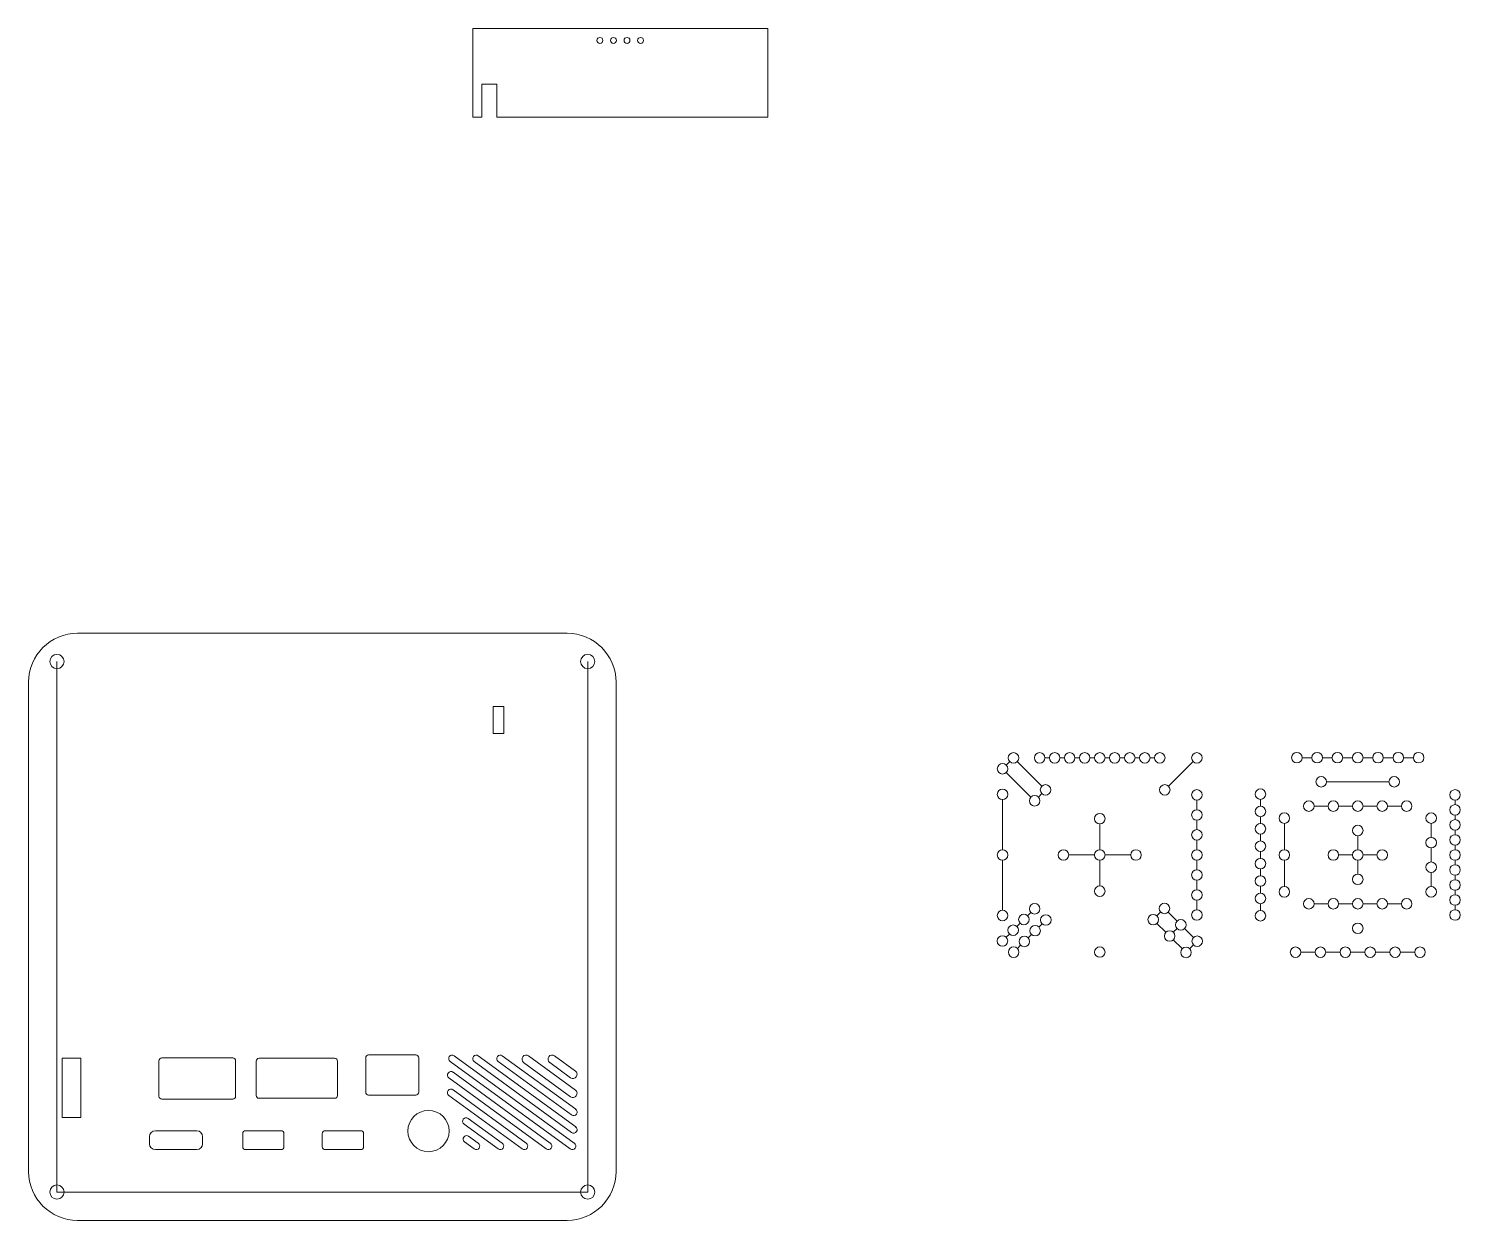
# Model space of a CAD drawing. Header units: millimetres. Extents: x 235 to 478, y 70 to 272.
import ezdxf

# ---------------------------------------------------------------- set-up
doc = ezdxf.new("R2010")
doc.units = ezdxf.units.MM
doc.header["$LTSCALE"] = 2
doc.layers.get('0').update_dxf_attribs({"lineweight": 18})
doc.layers.add('几何体', color=7, linetype='Continuous', lineweight=18)

# ---------------------------------------------------------------- blocks, each defined once
blk = doc.blocks.new('C$EA7E2881EC364CF9A0F33A6703B33963')
for p, q in [((2.14, 33.26), (1.55, 32.67)), ((7.57, 29.09), (3.4, 33.26)), ((8.09, 33.89), (8.85, 33.89)), ((10.64, 33.89), (11.4, 33.89)), ((13.19, 33.89), (13.95, 33.89)), ((15.73, 33.89), (16.49, 33.89)), ((18.28, 33.89), (19.04, 33.89)), ((20.83, 33.89), (21.59, 33.89)), ((23.37, 33.89), (24.13, 33.89)), ((25.92, 33.89), (26.68, 33.89)), ((33.22, 33.26), (29.05, 29.09)), ((53.37, 33.92), (51.71, 33.92)), ((56.81, 33.92), (55.16, 33.92)), ((60.25, 33.92), (58.6, 33.92)), ((63.69, 33.92), (62.04, 33.92)), ((67.13, 33.92), (65.48, 33.92)), ((70.57, 33.92), (68.92, 33.92)), ((1.55, 31.41), (5.72, 27.24)), ((55.85, 29.84), (66.44, 29.84)), ((0.92, 26.81), (0.92, 18.32)), ((6.98, 27.24), (7.57, 27.83)), ((33.86, 25.11), (33.86, 26.72)), ((44.64, 26.85), (44.64, 25.69)), ((77.64, 26.72), (77.64, 25.96)), ((53.75, 25.71), (56.1, 25.71)), ((57.89, 25.71), (60.25, 25.71)), ((62.04, 25.71), (64.39, 25.71)), ((66.18, 25.71), (68.54, 25.71)), ((17.39, 22.67), (17.39, 18.32)), ((33.86, 21.71), (33.86, 23.32)), ((44.64, 23.9), (44.64, 22.74)), ((48.7, 18.32), (48.7, 22.78)), ((73.59, 22.78), (73.59, 20.4)), ((77.64, 24.17), (77.64, 23.41)), ((33.86, 18.32), (33.86, 19.93)), ((44.64, 20.95), (44.64, 19.79)), ((61.14, 20.67), (61.14, 18.32)), ((77.64, 21.62), (77.64, 20.86)), ((12.14, 17.42), (16.49, 17.42)), ((18.28, 17.42), (22.64, 17.42)), ((44.64, 18), (44.64, 16.84)), ((57.89, 17.42), (60.25, 17.42)), ((62.04, 17.42), (64.39, 17.42)), ((73.59, 18.61), (73.59, 16.23)), ((77.64, 19.08), (77.64, 18.32)), ((0.92, 16.53), (0.92, 8.04)), ((17.39, 16.53), (17.39, 12.17)), ((33.86, 14.92), (33.86, 16.53)), ((44.64, 15.06), (44.64, 13.89)), ((48.7, 12.06), (48.7, 16.53)), ((61.14, 16.53), (61.14, 14.17)), ((77.64, 16.53), (77.64, 15.77)), ((33.86, 11.53), (33.86, 13.13)), ((73.59, 14.44), (73.59, 12.06)), ((77.64, 13.98), (77.64, 13.22)), ((33.86, 8.13), (33.86, 9.74)), ((44.64, 12.11), (44.64, 10.94)), ((77.64, 11.44), (77.64, 10.68)), ((5.72, 7.65), (5.17, 7.1)), ((27.72, 7.72), (27.09, 7.09)), ((28.99, 7.72), (30.5, 6.2)), ((44.64, 9.16), (44.64, 8)), ((53.75, 9.14), (56.1, 9.14)), ((57.89, 9.14), (60.25, 9.14)), ((62.04, 9.14), (64.39, 9.14)), ((66.18, 9.14), (68.54, 9.14)), ((77.64, 8.89), (77.64, 8.13)), ((3.9, 5.83), (3.35, 5.28)), ((7.06, 5.2), (7.62, 5.76)), ((27.09, 5.82), (28.61, 4.31)), ((30.5, 4.94), (29.87, 4.31)), ((31.77, 4.94), (33.28, 3.42)), ((2.08, 4.01), (1.53, 3.46)), ((5.24, 3.38), (5.8, 3.94)), ((29.87, 3.04), (31.39, 1.53)), ((3.42, 1.56), (3.98, 2.12)), ((32.65, 1.53), (33.28, 2.16)), ((51.49, 0.92), (53.92, 0.92)), ((55.71, 0.92), (58.14, 0.92)), ((59.93, 0.92), (62.36, 0.92)), ((64.14, 0.92), (66.58, 0.92)), ((68.36, 0.92), (70.79, 0.92))]:
    blk.add_line(p, q)
at = {"layer": '几何体'}
for centre in [(2.77, 33.89), (7.2, 33.89), (9.75, 33.89), (12.29, 33.89), (14.84, 33.89), (17.39, 33.89), (19.93, 33.89), (22.48, 33.89), (25.03, 33.89), (27.57, 33.89), (33.86, 33.89), (50.82, 33.92), (54.26, 33.92), (57.7, 33.92), (61.14, 33.92), (64.58, 33.92), (68.02, 33.92), (71.46, 33.92), (0.92, 32.04), (8.2, 28.46), (28.42, 28.46), (54.95, 29.84), (67.33, 29.84), (0.92, 27.7), (6.35, 26.61), (33.86, 27.61), (44.64, 27.74), (77.64, 27.61), (17.39, 23.57), (33.86, 24.21), (44.64, 24.8), (48.7, 23.68), (52.85, 25.71), (57, 25.71), (61.14, 25.71), (65.29, 25.71), (69.43, 25.71), (73.59, 23.68), (77.64, 25.06), (44.64, 21.85), (61.14, 21.57), (77.64, 22.52), (33.86, 20.82), (44.64, 18.9), (73.59, 19.51), (77.64, 19.97), (0.92, 17.42), (11.24, 17.42), (17.39, 17.42), (23.53, 17.42), (33.86, 17.42), (48.7, 17.42), (57, 17.42), (61.14, 17.42), (65.29, 17.42), (77.64, 17.42), (33.86, 14.03), (44.64, 15.95), (73.59, 15.34), (77.64, 14.88), (17.39, 11.28), (44.64, 13), (61.14, 13.28), (77.64, 12.33), (33.86, 10.63), (44.64, 10.05), (48.7, 11.17), (52.85, 9.14), (57, 9.14), (61.14, 9.14), (65.29, 9.14), (69.43, 9.14), (73.59, 11.17), (77.64, 9.78), (0.92, 7.15), (4.53, 6.47), (6.35, 8.29), (8.25, 6.39), (26.46, 6.45), (28.36, 8.35), (33.86, 7.24), (44.64, 7.1), (77.64, 7.24), (2.71, 4.65), (6.43, 4.57), (31.14, 5.57), (61.14, 4.98), (0.89, 2.83), (4.61, 2.75), (29.24, 3.67), (33.92, 2.79), (2.79, 0.93), (17.39, 0.95), (32.02, 0.89), (50.6, 0.92), (54.82, 0.92), (59.03, 0.92), (63.25, 0.92), (67.47, 0.92), (71.69, 0.92)]:
    blk.add_circle(centre, 0.894, dxfattribs=at)

msp = doc.modelspace()

# ---------------------------------------------------------------- linework, layer by layer
for p, q in [((240.22, 164.61), (240.22, 74.61)), ((330.22, 74.61), (330.22, 164.61)), ((240.22, 74.61), (330.22, 74.61))]:
    msp.add_line(p, q)
at = {"layer": '几何体'}
for p, q in [((360.74, 271.97), (310.74, 271.97)), ((310.74, 271.97), (310.74, 256.97)), ((360.74, 256.97), (360.74, 271.97)), ((312.25, 262.55), (314.8, 262.55)), ((312.25, 256.97), (312.25, 262.55)), ((314.8, 262.55), (314.8, 256.97)), ((310.74, 256.97), (312.25, 256.97)), ((314.8, 256.97), (360.74, 256.97)), ((326.72, 169.41), (243.72, 169.41)), ((235.42, 161.11), (235.42, 78.11)), ((335.02, 78.11), (335.02, 161.11)), ((316.02, 156.96), (314.17, 156.96)), ((314.17, 156.96), (314.17, 152.42)), ((316.02, 152.42), (316.02, 156.96)), ((314.17, 152.42), (316.02, 152.42)), ((244.25, 97.32), (241.13, 97.32)), ((241.13, 97.32), (241.13, 87.26)), ((244.25, 87.26), (244.25, 97.32)), ((270.02, 97.37), (258.02, 97.37)), ((287.3, 97.31), (274.5, 97.31)), ((292.57, 97.36), (292.57, 91.56)), ((301.07, 97.86), (293.07, 97.86)), ((301.57, 91.56), (301.57, 97.36)), ((327.95, 82.89), (307.6, 97.74)), ((328.18, 85.7), (311.67, 97.74)), ((328.18, 88.67), (315.74, 97.74)), ((328.13, 91.92), (320.18, 97.72)), ((328.13, 95.14), (324.59, 97.72)), ((257.52, 96.87), (257.52, 90.87)), ((270.52, 90.87), (270.52, 96.87)), ((274, 96.81), (274, 91.01)), ((287.8, 91.01), (287.8, 96.81)), ((306.89, 96.77), (327.25, 81.92)), ((323.88, 82.89), (307.38, 94.93)), ((310.96, 96.77), (327.47, 84.73)), ((315.03, 96.77), (327.47, 87.7)), ((319.35, 96.59), (327.31, 90.79)), ((323.77, 96.59), (327.31, 94)), ((306.67, 93.96), (323.17, 81.92)), ((258.02, 90.37), (270.02, 90.37)), ((274.5, 90.51), (287.3, 90.51)), ((293.07, 91.06), (301.07, 91.06)), ((306.67, 90.99), (319.1, 81.92)), ((319.81, 82.89), (307.38, 91.96)), ((241.13, 87.26), (244.25, 87.26)), ((256.92, 85.01), (263.92, 85.01)), ((272.22, 85.01), (278.22, 85.01)), ((285.72, 85.01), (291.72, 85.01)), ((309.26, 86.13), (315.03, 81.92)), ((315.74, 82.89), (309.96, 87.1)), ((255.92, 82.81), (255.92, 84.01)), ((264.92, 84.01), (264.92, 82.81)), ((271.72, 82.31), (271.72, 84.51)), ((278.72, 84.51), (278.72, 82.31)), ((285.22, 82.31), (285.22, 84.51)), ((292.22, 84.51), (292.22, 82.31)), ((309.33, 83.11), (310.96, 81.92)), ((311.66, 82.89), (310.03, 84.08)), ((263.92, 81.81), (256.92, 81.81)), ((278.22, 81.81), (272.22, 81.81)), ((291.72, 81.81), (285.72, 81.81)), ((243.72, 69.81), (326.72, 69.81))]:
    msp.add_line(p, q, dxfattribs=at)
for centre, radius in [((332.29, 269.97), 0.5), ((334.59, 269.97), 0.5), ((336.89, 269.97), 0.5), ((339.19, 269.97), 0.5), ((240.22, 164.61), 1.2), ((330.22, 164.61), 1.2), ((303.22, 84.96), 3.5), ((240.22, 74.61), 1.2), ((330.22, 74.61), 1.2)]:
    msp.add_circle(centre, radius, dxfattribs=at)
for centre, radius, start, end in [((243.72, 161.11), 8.3, 90, 180), ((326.72, 161.11), 8.3, 0, 90), ((258.02, 96.87), 0.5, 90, 180), ((270.02, 96.87), 0.5, 360, 90), ((274.5, 96.81), 0.5, 90, 180), ((287.3, 96.81), 0.5, 0, 90), ((293.07, 97.36), 0.5, 90, 180), ((301.07, 97.36), 0.5, 0, 90), ((307.24, 97.26), 0.6, 53.8875, 233.8875), ((311.32, 97.26), 0.6, 53.8875, 233.8875), ((315.39, 97.26), 0.6, 53.8875, 233.8875), ((319.77, 97.16), 0.7, 53.8875, 233.8875), ((324.18, 97.16), 0.7, 53.8875, 233.8875), ((307.02, 94.45), 0.6, 53.8875, 233.8875), ((327.72, 94.57), 0.7, 233.8875, 53.8875), ((258.02, 90.87), 0.5, 180, 270), ((270.02, 90.87), 0.5, 270, 0), ((274.5, 91.01), 0.5, 180, 270), ((287.3, 91.01), 0.5, 270, 0), ((293.07, 91.56), 0.5, 180, 270), ((301.07, 91.56), 0.5, 270, 0), ((307.02, 91.48), 0.6, 53.8875, 233.8875), ((327.72, 91.35), 0.7, 233.8875, 53.8875), ((327.82, 88.18), 0.6, 233.8875, 53.8875), ((256.92, 84.01), 1, 90, 180), ((263.92, 84.01), 1, 0, 90), ((272.22, 84.51), 0.5, 90, 180), ((278.22, 84.51), 0.5, 0, 90), ((285.72, 84.51), 0.5, 90, 180), ((291.72, 84.51), 0.5, 0, 90), ((309.61, 86.62), 0.6, 53.8875, 233.8875), ((327.82, 85.21), 0.6, 233.8875, 53.8875), ((256.92, 82.81), 1, 180, 270), ((263.92, 82.81), 1, 270, 0), ((309.68, 83.59), 0.6, 53.8875, 233.8875), ((311.31, 82.41), 0.6, 233.8875, 53.8875), ((315.38, 82.41), 0.6, 233.8875, 53.8875), ((319.45, 82.41), 0.6, 233.8875, 53.8875), ((323.53, 82.41), 0.6, 233.8875, 53.8875), ((327.6, 82.41), 0.6, 233.8875, 53.8875), ((272.22, 82.31), 0.5, 180, 270), ((278.22, 82.31), 0.5, 270, 0), ((285.72, 82.31), 0.5, 180, 270), ((291.72, 82.31), 0.5, 270, 0), ((243.72, 78.11), 8.3, 180, 270), ((326.72, 78.11), 8.3, 270, 0)]:
    msp.add_arc(centre, radius, start, end, dxfattribs=at)

# ---------------------------------------------------------------- block references
msp.add_blockref('C$EA7E2881EC364CF9A0F33A6703B33963', (399.65, 114.37))

doc.saveas('drawing.dxf')
